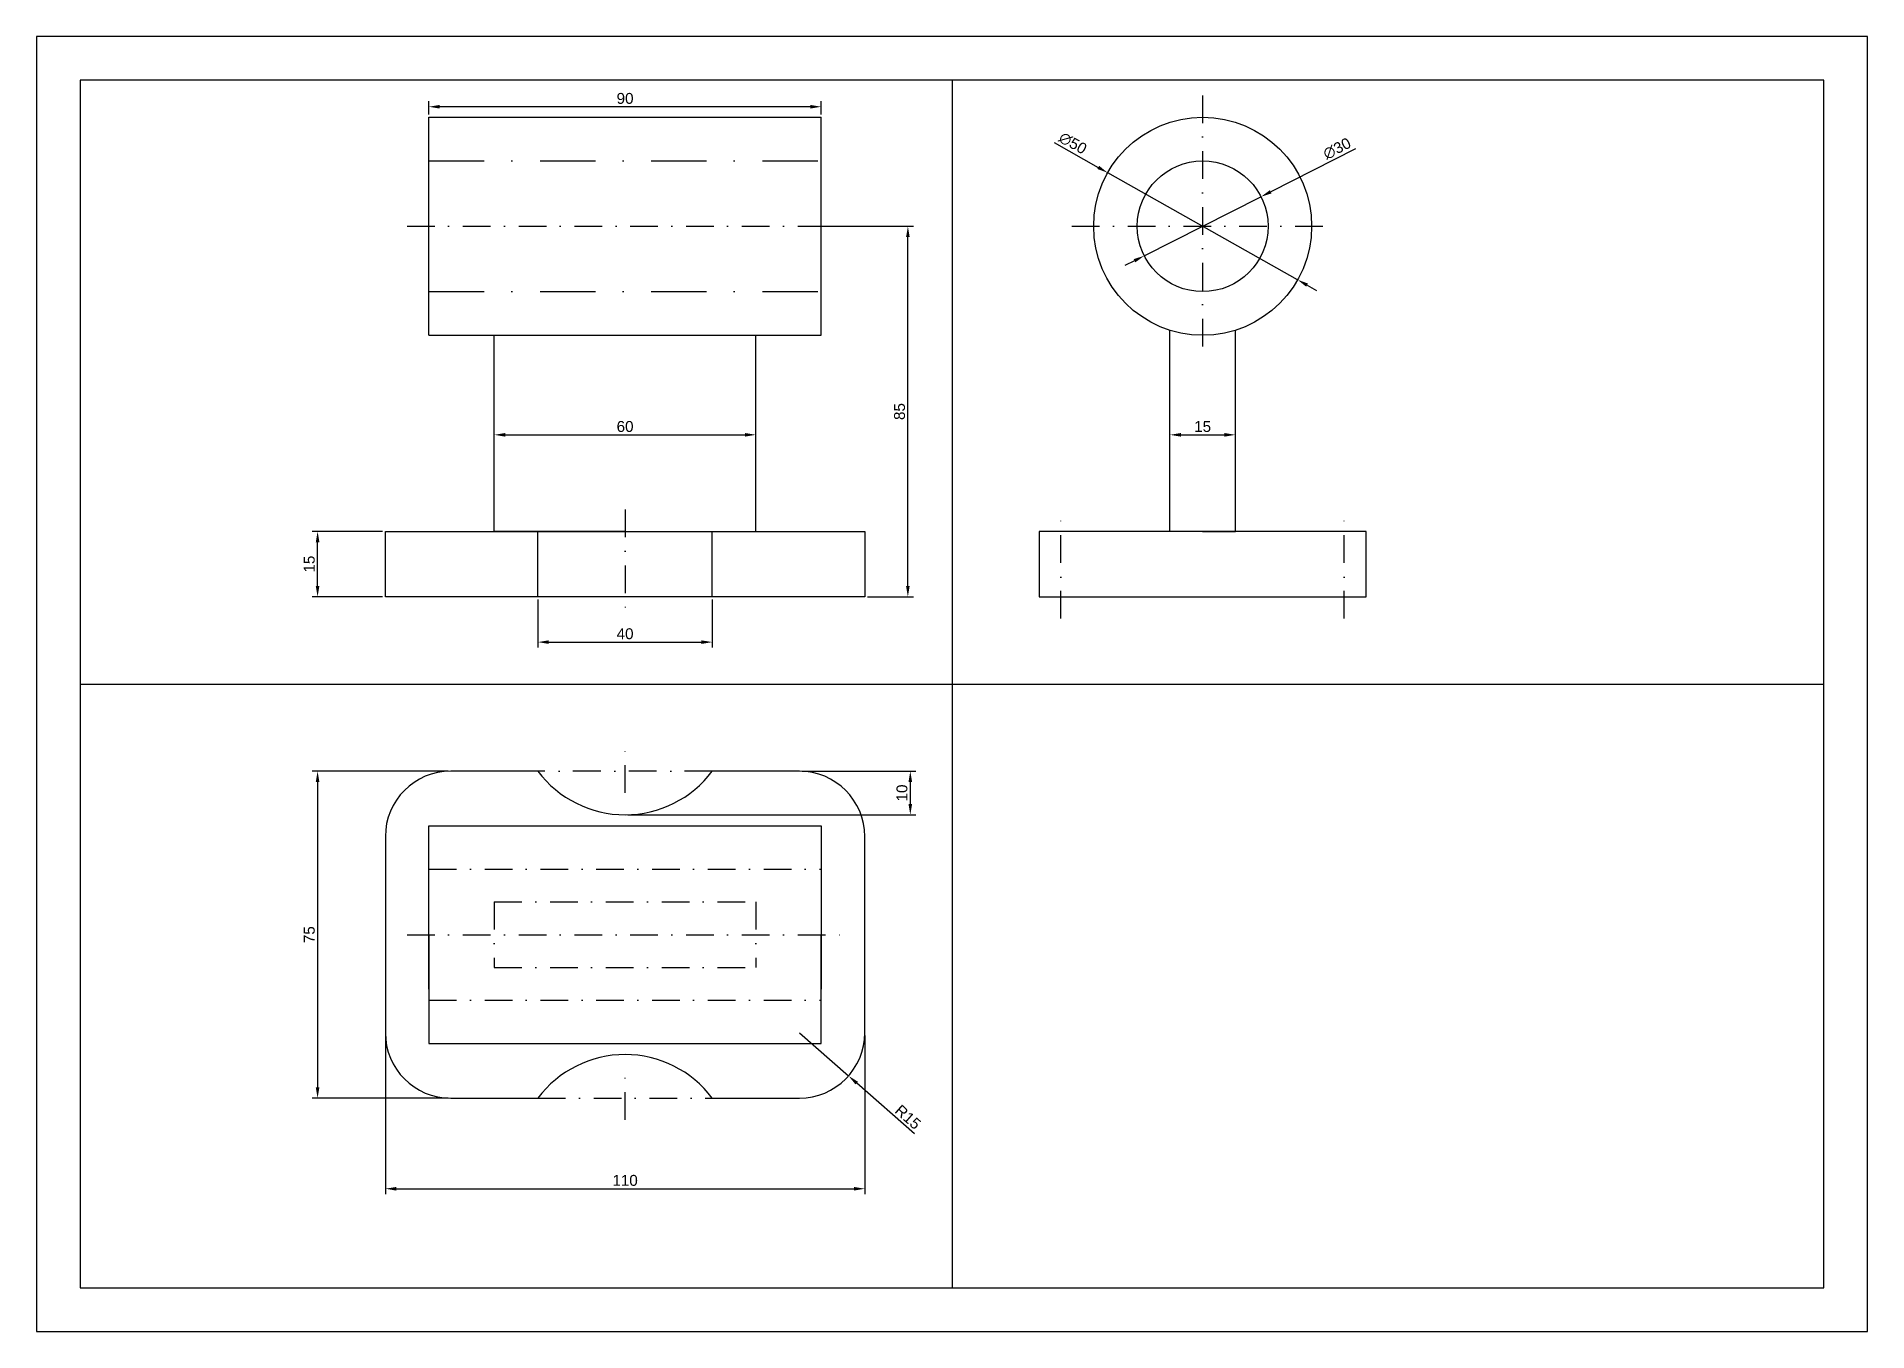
# Model space of a CAD drawing. Header units: millimetres. Extents: x 0 to 420, y 0 to 297.
import ezdxf

# ---------------------------------------------------------------- set-up
doc = ezdxf.new("R2010")
doc.units = ezdxf.units.MM
doc.linetypes.add('DASHDOT', pattern=[25.4, 12.7, -6.35, 0, -6.35])
for name, color, linetype, lineweight in [('axe', 7, 'Continuous', 30), ('contur foaie', 7, 'Continuous', 30), ('piesa', 4, 'Continuous', 30)]:
    doc.layers.add(name, color=color, linetype=linetype, lineweight=lineweight)
for name, color, linetype in [('axe cercuri', 1, 'DASHDOT'), ('cote', 2, 'Continuous'), ('foaie', 7, 'Continuous'), ('linii depunctate', 6, 'DASHDOT')]:
    doc.layers.add(name, color=color, linetype=linetype)
doc.styles.get("Standard").update_dxf_attribs({"font": 'arial.ttf'})
doc.dimstyles.new('ISO-25', dxfattribs={"dimtxt": 2.5, "dimasz": 2.5, "dimexe": 1.25, "dimexo": 0.625, "dimtad": 1, "dimtxsty": 'Standard', "dimcen": 2.5, "dimadec": 0, "dimazin": 0, "dimtfac": 1, "dimtmove": 0, "dimatfit": 3, "dimfxl": 1, "dimarcsym": 0})

# ---------------------------------------------------------------- blocks, each defined once
blk = doc.blocks.new('*D2')
at = {"layer": 'cote', "color": 0, "lineweight": -2, "transparency": 16777216}
for p, q in [((80, 67.88), (80, 31.47)), ((190, 67.88), (190, 31.47)), ((82.5, 32.72), (187.5, 32.72))]:
    blk.add_line(p, q, dxfattribs=at)
at = {"layer": 'cote', "color": 0, "transparency": 16777216}
for points in [[(82.5, 33.13), (82.5, 32.3), (80, 32.72)], [(187.5, 33.13), (187.5, 32.3), (190, 32.72)]]:
    blk.add_solid(points, dxfattribs=at)
at = {"layer": 'Defpoints', "color": 0, "transparency": 16777216}
for p in [(80, 68.5), (190, 68.5), (190, 32.72)]:
    blk.add_point(p, dxfattribs=at)
at = {"layer": 'cote', "color": 0, "transparency": 16777216, "insert": (135, 34.62), "char_height": 2.5, "attachment_point": 5}
blk.add_mtext('110', dxfattribs=at)
blk = doc.blocks.new('*D3')
at = {"layer": 'cote', "color": 0, "lineweight": -2, "transparency": 16777216}
for p, q in [((94.38, 128.5), (63.21, 128.5)), ((64.46, 126), (64.46, 56)), ((94.38, 53.5), (63.21, 53.5))]:
    blk.add_line(p, q, dxfattribs=at)
at = {"layer": 'cote', "color": 0, "transparency": 16777216}
for points in [[(64.04, 126), (64.88, 126), (64.46, 128.5)], [(64.04, 56), (64.88, 56), (64.46, 53.5)]]:
    blk.add_solid(points, dxfattribs=at)
at = {"layer": 'Defpoints', "color": 0, "transparency": 16777216}
for p in [(95, 128.5), (64.46, 53.5), (95, 53.5)]:
    blk.add_point(p, dxfattribs=at)
at = {"layer": 'cote', "color": 0, "transparency": 16777216, "insert": (62.56, 91), "char_height": 2.5, "attachment_point": 5, "rotation": 90}
blk.add_mtext('75', dxfattribs=at)
blk = doc.blocks.new('*D4')
at = {"layer": 'cote', "color": 0, "lineweight": -2, "transparency": 16777216}
for p, q in [((79.38, 183.5), (63.21, 183.5)), ((64.46, 171), (64.46, 181)), ((79.38, 168.5), (63.21, 168.5))]:
    blk.add_line(p, q, dxfattribs=at)
at = {"layer": 'cote', "color": 0, "transparency": 16777216}
for points in [[(64.04, 181), (64.88, 181), (64.46, 183.5)], [(64.04, 171), (64.88, 171), (64.46, 168.5)]]:
    blk.add_solid(points, dxfattribs=at)
at = {"layer": 'Defpoints', "color": 0, "transparency": 16777216}
for p in [(64.46, 183.5), (80, 183.5), (80, 168.5)]:
    blk.add_point(p, dxfattribs=at)
at = {"layer": 'cote', "color": 0, "transparency": 16777216, "insert": (62.56, 176), "char_height": 2.5, "attachment_point": 5, "rotation": 90}
blk.add_mtext('15', dxfattribs=at)
blk = doc.blocks.new('*D5')
at = {"layer": 'cote', "color": 0, "lineweight": -2, "transparency": 16777216}
for p, q in [((180.63, 253.5), (201.13, 253.5)), ((199.88, 171), (199.88, 251)), ((190.63, 168.5), (201.13, 168.5))]:
    blk.add_line(p, q, dxfattribs=at)
at = {"layer": 'cote', "color": 0, "transparency": 16777216}
for points in [[(199.46, 251), (200.29, 251), (199.88, 253.5)], [(199.46, 171), (200.29, 171), (199.88, 168.5)]]:
    blk.add_solid(points, dxfattribs=at)
at = {"layer": 'Defpoints', "color": 0, "transparency": 16777216}
for p in [(180, 253.5), (199.88, 253.5), (190, 168.5)]:
    blk.add_point(p, dxfattribs=at)
at = {"layer": 'cote', "color": 0, "transparency": 16777216, "insert": (197.97, 211), "char_height": 2.5, "attachment_point": 5, "rotation": 90}
blk.add_mtext('85', dxfattribs=at)
blk = doc.blocks.new('*D6')
at = {"layer": 'cote', "color": 0, "lineweight": -2, "transparency": 16777216}
for p, q in [((260, 184.12), (260, 206.91)), ((275, 184.12), (275, 206.91)), ((262.5, 205.66), (272.5, 205.66))]:
    blk.add_line(p, q, dxfattribs=at)
at = {"layer": 'cote', "color": 0, "transparency": 16777216}
for points in [[(262.5, 206.07), (262.5, 205.24), (260, 205.66)], [(272.5, 206.07), (272.5, 205.24), (275, 205.66)]]:
    blk.add_solid(points, dxfattribs=at)
at = {"layer": 'Defpoints', "color": 0, "transparency": 16777216}
for p in [(275, 205.66), (260, 183.5), (275, 183.5)]:
    blk.add_point(p, dxfattribs=at)
at = {"layer": 'cote', "color": 0, "transparency": 16777216, "insert": (267.5, 207.56), "char_height": 2.5, "attachment_point": 5}
blk.add_mtext('15', dxfattribs=at)
blk = doc.blocks.new('*D7')
at = {"layer": 'cote', "color": 0, "lineweight": -2, "transparency": 16777216}
for p, q in [((233.47, 272.68), (243.54, 267)), ((289.28, 241.23), (245.72, 265.77)), ((291.46, 240), (293.64, 238.77))]:
    blk.add_line(p, q, dxfattribs=at)
at = {"layer": 'cote', "color": 0, "transparency": 16777216}
for points in [[(243.75, 267.36), (243.34, 266.64), (245.72, 265.77)], [(291.66, 240.36), (291.25, 239.64), (289.28, 241.23)]]:
    blk.add_solid(points, dxfattribs=at)
at = {"layer": 'Defpoints', "color": 0, "transparency": 16777216}
for p in [(245.72, 265.77), (289.28, 241.23)]:
    blk.add_point(p, dxfattribs=at)
at = {"layer": 'cote', "color": 0, "transparency": 16777216, "insert": (237.72, 272.54), "char_height": 2.5, "attachment_point": 5, "rotation": 330.5966}
blk.add_mtext('∅50', dxfattribs=at)
blk = doc.blocks.new('*D8')
at = {"layer": 'cote', "color": 0, "lineweight": -2, "transparency": 16777216}
for p, q in [((302.59, 271.25), (283.12, 261.4)), ((254.12, 246.73), (280.88, 260.27)), ((251.88, 245.6), (249.65, 244.47))]:
    blk.add_line(p, q, dxfattribs=at)
at = {"layer": 'cote', "color": 0, "transparency": 16777216}
for points in [[(282.93, 261.77), (283.3, 261.03), (280.88, 260.27)], [(251.7, 245.97), (252.07, 245.23), (254.12, 246.73)]]:
    blk.add_solid(points, dxfattribs=at)
at = {"layer": 'Defpoints', "color": 0, "transparency": 16777216}
for p in [(280.88, 260.27), (254.12, 246.73)]:
    blk.add_point(p, dxfattribs=at)
at = {"layer": 'cote', "color": 0, "transparency": 16777216, "insert": (298.33, 271.31), "char_height": 2.5, "attachment_point": 5, "rotation": 26.8351}
blk.add_mtext('∅30', dxfattribs=at)
blk = doc.blocks.new('*D9')
at = {"layer": 'cote', "color": 0, "lineweight": -2, "transparency": 16777216}
for p, q in [((90, 279.12), (90, 282.16)), ((180, 279.12), (180, 282.16)), ((177.5, 280.91), (92.5, 280.91))]:
    blk.add_line(p, q, dxfattribs=at)
at = {"layer": 'cote', "color": 0, "transparency": 16777216}
for points in [[(92.5, 281.33), (92.5, 280.5), (90, 280.91)], [(177.5, 281.33), (177.5, 280.5), (180, 280.91)]]:
    blk.add_solid(points, dxfattribs=at)
at = {"layer": 'Defpoints', "color": 0, "transparency": 16777216}
for p in [(90, 280.91), (90, 278.5), (180, 278.5)]:
    blk.add_point(p, dxfattribs=at)
at = {"layer": 'cote', "color": 0, "transparency": 16777216, "insert": (135, 282.81), "char_height": 2.5, "attachment_point": 5}
blk.add_mtext('90', dxfattribs=at)
blk = doc.blocks.new('*D10')
at = {"layer": 'cote', "color": 0, "lineweight": -2, "transparency": 16777216}
for p, q in [((115, 167.88), (115, 156.86)), ((155, 167.88), (155, 156.86)), ((117.5, 158.11), (152.5, 158.11))]:
    blk.add_line(p, q, dxfattribs=at)
at = {"layer": 'cote', "color": 0, "transparency": 16777216}
for points in [[(117.5, 158.52), (117.5, 157.69), (115, 158.11)], [(152.5, 158.52), (152.5, 157.69), (155, 158.11)]]:
    blk.add_solid(points, dxfattribs=at)
at = {"layer": 'Defpoints', "color": 0, "transparency": 16777216}
for p in [(115, 168.5), (155, 168.5), (155, 158.11)]:
    blk.add_point(p, dxfattribs=at)
at = {"layer": 'cote', "color": 0, "transparency": 16777216, "insert": (135, 160.01), "char_height": 2.5, "attachment_point": 5}
blk.add_mtext('40', dxfattribs=at)
blk = doc.blocks.new('*D11')
at = {"layer": 'cote', "color": 0, "lineweight": -2, "transparency": 16777216}
for p, q in [((105, 184.12), (105, 206.91)), ((165, 184.12), (165, 206.91)), ((107.5, 205.66), (162.5, 205.66))]:
    blk.add_line(p, q, dxfattribs=at)
at = {"layer": 'cote', "color": 0, "transparency": 16777216}
for points in [[(107.5, 206.07), (107.5, 205.24), (105, 205.66)], [(162.5, 206.07), (162.5, 205.24), (165, 205.66)]]:
    blk.add_solid(points, dxfattribs=at)
at = {"layer": 'Defpoints', "color": 0, "transparency": 16777216}
for p in [(165, 205.66), (105, 183.5), (165, 183.5)]:
    blk.add_point(p, dxfattribs=at)
at = {"layer": 'cote', "color": 0, "transparency": 16777216, "insert": (135, 207.56), "char_height": 2.5, "attachment_point": 5}
blk.add_mtext('60', dxfattribs=at)
blk = doc.blocks.new('*D12')
at = {"layer": 'cote', "color": 0, "lineweight": -2, "transparency": 16777216}
for p, q in [((175.63, 128.5), (201.68, 128.5)), ((200.43, 126), (200.43, 121)), ((135.63, 118.5), (201.68, 118.5))]:
    blk.add_line(p, q, dxfattribs=at)
at = {"layer": 'cote', "color": 0, "transparency": 16777216}
for points in [[(200.02, 126), (200.85, 126), (200.43, 128.5)], [(200.02, 121), (200.85, 121), (200.43, 118.5)]]:
    blk.add_solid(points, dxfattribs=at)
at = {"layer": 'Defpoints', "color": 0, "transparency": 16777216}
for p in [(175, 128.5), (135, 118.5), (200.43, 118.5)]:
    blk.add_point(p, dxfattribs=at)
at = {"layer": 'cote', "color": 0, "transparency": 16777216, "insert": (198.53, 123.5), "char_height": 2.5, "attachment_point": 5, "rotation": 90}
blk.add_mtext('10', dxfattribs=at)
blk = doc.blocks.new('*D13')
at = {"layer": 'cote', "color": 0, "lineweight": -2, "transparency": 16777216}
for p, q in [((175, 68.5), (186.27, 58.6)), ((201.36, 45.34), (188.15, 56.95))]:
    blk.add_line(p, q, dxfattribs=at)
at = {"layer": 'cote', "color": 0, "transparency": 16777216}
blk.add_solid([(188.42, 57.26), (187.87, 56.64), (186.27, 58.6)], dxfattribs=at)
at = {"layer": 'Defpoints', "color": 0, "transparency": 16777216}
for p in [(175, 68.5), (186.27, 58.6)]:
    blk.add_point(p, dxfattribs=at)
at = {"layer": 'cote', "color": 0, "transparency": 16777216, "insert": (199.9, 49.16), "char_height": 2.5, "attachment_point": 5, "rotation": 318.7065}
blk.add_mtext('R15', dxfattribs=at)

msp = doc.modelspace()

# ---------------------------------------------------------------- linework, layer by layer
at = {"layer": 'axe'}
for p, q in [((210, 287), (210, 10)), ((10, 148.5), (410, 148.5))]:
    msp.add_line(p, q, dxfattribs=at)
at = {"layer": 'axe cercuri', "ltscale": 0.5}
for p, q in [((267.5, 283.5), (267.5, 223.5)), ((85, 253.5), (185, 253.5)), ((237.5, 253.5), (297.5, 253.5)), ((135, 188.5), (135, 163.5)), ((235, 163.5), (235, 188.5)), ((300, 163.5), (300, 188.5)), ((135, 123.5), (135, 133.5)), ((155, 128.5), (115, 128.5)), ((85, 91), (185, 91)), ((135, 48.5), (135, 58.5)), ((115, 53.5), (155, 53.5))]:
    msp.add_line(p, q, dxfattribs=at)
at = {"layer": 'contur foaie'}
msp.add_lwpolyline([(10, 10), (410, 10), (410, 287), (10, 287)], close=True, dxfattribs=at)
at = {"layer": 'foaie'}
msp.add_lwpolyline([(0, 0), (420, 0), (420, 297), (0, 297)], close=True, dxfattribs=at)
at = {"layer": 'linii depunctate'}
for p, q in [((90, 268.5), (180, 268.5)), ((90, 238.5), (180, 238.5))]:
    msp.add_line(p, q, dxfattribs=at)
at = {"layer": 'linii depunctate', "ltscale": 0.5}
for p, q in [((90, 106), (180, 106)), ((105, 98.5), (105, 83.5)), ((105, 98.5), (165, 98.5)), ((165, 98.5), (165, 83.5)), ((105, 83.5), (165, 83.5)), ((90, 76), (180, 76))]:
    msp.add_line(p, q, dxfattribs=at)
at = {"layer": 'piesa'}
for p, q in [((90, 268.5), (90, 278.5)), ((90, 278.5), (180, 278.5)), ((180, 268.5), (180, 278.5)), ((90, 238.5), (90, 268.5)), ((90, 253.5), (90, 268.5)), ((180, 238.5), (180, 268.5)), ((90, 228.5), (90, 238.5)), ((180, 228.5), (180, 238.5)), ((90, 228.5), (105, 228.5)), ((105, 183.5), (105, 228.5)), ((105, 228.5), (165, 228.5)), ((165, 183.5), (165, 228.5)), ((165, 228.5), (180, 228.5)), ((260, 183.5), (260, 229.652)), ((275, 183.5), (275, 229.652)), ((80, 168.5), (80, 183.5)), ((80, 183.5), (190, 183.5)), ((135, 183.5), (105, 183.5)), ((115, 168.5), (115, 183.5)), ((135, 183.5), (165, 183.5)), ((155, 168.5), (155, 183.5)), ((190, 183.5), (190, 168.5)), ((305, 183.5), (230, 183.5)), ((230, 183.5), (230, 168.5)), ((267.5, 183.5), (260, 183.5)), ((267.5, 183.5), (275, 183.5)), ((305, 168.5), (305, 183.5)), ((190, 168.5), (80, 168.5)), ((230, 168.5), (305, 168.5)), ((115, 128.5), (95, 128.5)), ((175, 128.5), (155, 128.5)), ((80, 113.5), (80, 68.5)), ((90, 91), (90, 116)), ((90, 116), (180, 116)), ((180, 116), (180, 91)), ((190, 68.5), (190, 113.5)), ((90, 91), (90, 106)), ((90, 78.5), (90, 103.5)), ((180, 103.5), (180, 78.5)), ((90, 91), (90, 66)), ((90, 91), (90, 76)), ((180, 66), (180, 91)), ((90, 66), (180, 66)), ((95, 53.5), (115, 53.5)), ((155, 53.5), (175, 53.5))]:
    msp.add_line(p, q, dxfattribs=at)
for radius in [25, 15]:
    msp.add_circle((267.5, 253.5), radius, dxfattribs=at)
for centre, radius, start, end in [((95, 113.5), 15, 90, 180), ((135, 143.5), 25, 216.8699, 323.1301), ((175, 113.5), 15, 0, 90), ((95, 68.5), 15, 180, 270), ((175, 68.5), 15, 270, 0), ((135, 38.5), 25, 36.8699, 143.1301)]:
    msp.add_arc(centre, radius, start, end, dxfattribs=at)

# ---------------------------------------------------------------- dimensions: what is measured, and where the dimension line sits
at = {"layer": 'cote'}
for base, p1, p2, picture, middle in [((90, 280.913), (180, 278.5), (90, 278.5), '*D9', (135, 282.814)), ((165, 205.658), (105, 183.5), (165, 183.5), '*D11', (135, 207.559)), ((155, 158.106), (115, 168.5), (155, 168.5), '*D10', (135, 160.007)), ((190, 32.716), (80, 68.5), (190, 68.5), '*D2', (135, 34.617))]:
    dim = msp.add_linear_dim(base=base, p1=p1, p2=p2, dimstyle='ISO-25', dxfattribs=at)
    dim.commit()
    dim.dimension.update_dxf_attribs({"geometry": picture, "text_midpoint": middle})
for p1, p2, picture, middle in [((289.28, 241.226), (245.72, 265.774), '*D7', (236.756, 270.826)), ((254.115, 246.729), (280.885, 260.271), '*D8', (299.22, 269.548))]:
    dim = msp.add_diameter_dim_2p(p1=p1, p2=p2, dimstyle='ISO-25', dxfattribs=at)
    dim.commit()
    dim.dimension.update_dxf_attribs({"geometry": picture, "text_midpoint": middle, "dimtype": 163})
for base, p1, p2, picture, middle in [((199.876, 253.5), (190, 168.5), (180, 253.5), '*D5', (197.974, 211)), ((64.461, 183.5), (80, 168.5), (80, 183.5), '*D4', (62.56, 176)), ((64.461, 53.5), (95, 128.5), (95, 53.5), '*D3', (62.565, 91)), ((200.432, 118.5), (175, 128.5), (135, 118.5), '*D12', (198.53, 123.5))]:
    dim = msp.add_linear_dim(base=base, p1=p1, p2=p2, angle=90, dimstyle='ISO-25', dxfattribs=at)
    dim.commit()
    dim.dimension.update_dxf_attribs({"geometry": picture, "text_midpoint": middle})
dim = msp.add_linear_dim(base=(275, 205.658), p1=(260, 183.5), p2=(275, 183.5), dimstyle='ISO-25', dxfattribs=at)
dim.commit()
dim.dimension.update_dxf_attribs({"geometry": '*D6', "text_midpoint": (267.5, 205.658), "dimtype": 160})
dim = msp.add_radius_dim(center=(175, 68.5), mpoint=(186.27, 58.601), dimstyle='ISO-25', dxfattribs=at)
dim.commit()
dim.dimension.update_dxf_attribs({"geometry": '*D13', "text_midpoint": (198.642, 47.735), "dimtype": 164})

doc.saveas('drawing.dxf')
